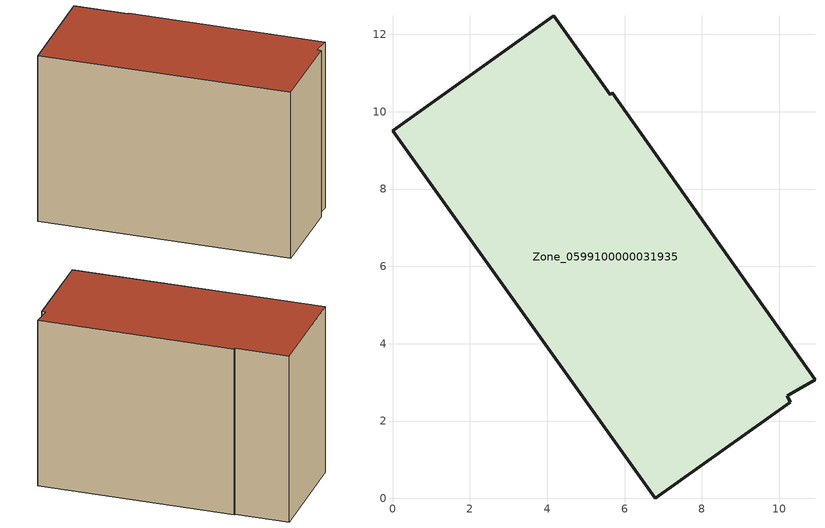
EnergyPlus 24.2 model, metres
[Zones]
Zone_0599100000031935
 floor ground (C_G): 6.8,0 0,9.51 4.16,12.49 5.62,10.45 5.68,10.49 10.93,3.06 10.21,2.65 10.28,2.49 z0
 wall outside (C_F): 5.62,10.45 4.16,12.49 0,9.51 6.8,0 10.28,2.49 10.21,2.65 10.93,3.06 5.68,10.49 5.62,10.45 z0:8.14
 roof outside (C_R): 10.93,3.06 5.68,10.49 5.62,10.45 4.16,12.49 0,9.51 6.8,0 10.28,2.49 10.21,2.65 z8.14
[BUILDING]
Pand.0599100000031935: North Axis=0; Terrain=City; Loads Convergence Tolerance Value=0.04; Temperature Convergence Tolerance Value=0.4; Solar Distribution=FullExterior; Maximum Number of Warmup Days=25; Minimum Number of Warmup Days=1
[Site:Location]
Rotterdam.The.Hague.AP_ZH_NLD Design_Conditions: Latitude=51.96; Longitude=4.45; Time Zone=1; Elevation=-4.5
[SITE:GROUNDTEMPERATURE:BUILDINGSURFACE]
18, 18, 18, 18, 18, 18, 18, 18, 18, 18, 18, 18
[MATERIAL] Thermal Absorptance=0.9; Solar Absorptance=0.7; Visible Absorptance=0.7
Name | Roughness | Thickness | Conductivity | Density | Specific Heat
G.TI.1975-1991 | MediumSmooth | 0.15 | 0.288461 | 540 | 1210
F.TI.1975-1991 | Rough | 0.3 | 0.230769 | 1920 | 840
R.TI.1975-1991 | MediumRough | 0.2 | 0.153846 | 1500 | 1000
[CONSTRUCTION]
C_G: G.TI.1975-1991
C_F: F.TI.1975-1991
C_R: R.TI.1975-1991
[ZONE]
Zone_0599100000031935: Type=1; Multiplier=1; Ceiling Height=Autocalculate; Volume=Autocalculate; Floor Area=autocalculate; Part of Total Floor Area=Yes
[ZONEINFILTRATION:DESIGNFLOWRATE]
Infil_Zone_0599100000031935: Zone or ZoneList or Space or SpaceList=Zone_0599100000031935; Schedule=AlwaysOn; Design Flow Rate Calculation Method=Flow/Area; Flow Rate per Floor Area=0.003; Constant Term Coefficient=1; Temperature Term Coefficient=0; Velocity Term Coefficient=0; Velocity Squared Term Coefficient=0
[HVACTEMPLATE:ZONE:IDEALLOADSAIRSYSTEM]
Zone_0599100000031935: Maximum Heating Supply Air Temperature=50; Minimum Cooling Supply Air Temperature=13; Maximum Heating Supply Air Humidity Ratio=0.0156; Minimum Cooling Supply Air Humidity Ratio=0.0077; Heating Limit=NoLimit; Cooling Limit=NoLimit; Dehumidification Control Type=ConstantSensibleHeatRatio; Cooling Sensible Heat Ratio=0.7; Dehumidification Setpoint=60; Humidification Control Type=None; Humidification Setpoint=30; Outdoor Air Method=None; Outdoor Air Flow Rate per Person=0.00944; Outdoor Air Flow Rate per Zone Floor Area=0; Outdoor Air Flow Rate per Zone=0; Demand Controlled Ventilation Type=None; Outdoor Air Economizer Type=NoEconomizer; Heat Recovery Type=None; Sensible Heat Recovery Effectiveness=0.7; Latent Heat Recovery Effectiveness=0.65
[ZONECONTROL:THERMOSTAT]
ThermostatControl_Zone_0599100000031935: Zone or ZoneList=Zone_0599100000031935; Control Type Schedule=DualSetpointControlType; Control 1=Thermostat_Zone_0599100000031935; Temperature Difference Between Cutout And Setpoint=0
[THERMOSTATSETPOINT:DUALSETPOINT]
Thermostat_Zone_0599100000031935: Heating Setpoint Temperature Schedule=HeatingSetpoint_Zone_0599100000031935; Cooling Setpoint Temperature Schedule=CoolingSetpoint_Zone_0599100000031935
[SCHEDULE:COMPACT]
HeatingSetpoint_Zone_0599100000031935: Through: 12/31, For: AllDays, Until: 24:00, 21
CoolingSetpoint_Zone_0599100000031935: Through: 12/31, For: AllDays, Until: 24:00, 24
DualSetpointControlType: Through: 12/31, For: AllDays, Until: 24:00, 4
AlwaysOn: Through: 12/31, For: AllDays, Until: 24:00, 1
